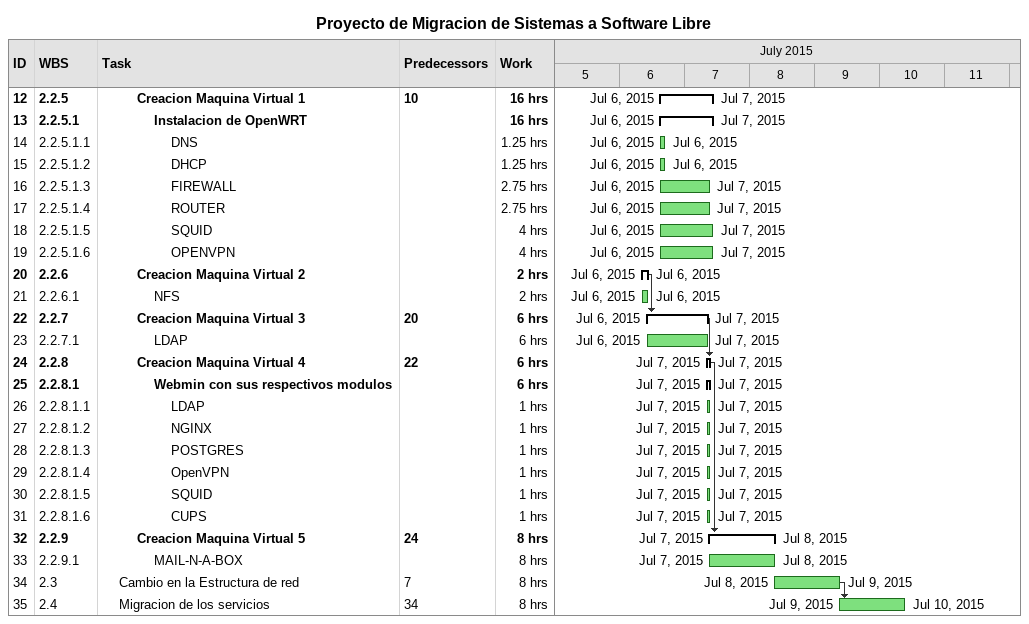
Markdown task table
Proyecto de Migracion de Sistemas a Software Libre

| ID | WBS | Task | Start | Finish | Predecessors | Work (h) |
|---|---|---|---|---|---|---|
| 12 | 2.2.5 | **Creacion Maquina Virtual 1** | 2015-07-06 | 2015-07-07 | 10 | 16 |
| 13 | 2.2.5.1 | **Instalacion de OpenWRT** | 2015-07-06 | 2015-07-07 |  | 16 |
| 14 | 2.2.5.1.1 | DNS | 2015-07-06 | 2015-07-06 |  | 1.25 |
| 15 | 2.2.5.1.2 | DHCP | 2015-07-06 | 2015-07-06 |  | 1.25 |
| 16 | 2.2.5.1.3 | FIREWALL | 2015-07-06 | 2015-07-07 |  | 2.75 |
| 17 | 2.2.5.1.4 | ROUTER | 2015-07-06 | 2015-07-07 |  | 2.75 |
| 18 | 2.2.5.1.5 | SQUID | 2015-07-06 | 2015-07-07 |  | 4 |
| 19 | 2.2.5.1.6 | OPENVPN | 2015-07-06 | 2015-07-07 |  | 4 |
| 20 | 2.2.6 | **Creacion Maquina Virtual 2** | 2015-07-06 | 2015-07-06 |  | 2 |
| 21 | 2.2.6.1 | NFS | 2015-07-06 | 2015-07-06 |  | 2 |
| 22 | 2.2.7 | **Creacion Maquina Virtual 3** | 2015-07-06 | 2015-07-07 | 20 | 6 |
| 23 | 2.2.7.1 | LDAP | 2015-07-06 | 2015-07-07 |  | 6 |
| 24 | 2.2.8 | **Creacion Maquina Virtual 4** | 2015-07-07 | 2015-07-07 | 22 | 6 |
| 25 | 2.2.8.1 | **Webmin con sus respectivos modulos** | 2015-07-07 | 2015-07-07 |  | 6 |
| 26 | 2.2.8.1.1 | LDAP | 2015-07-07 | 2015-07-07 |  | 1 |
| 27 | 2.2.8.1.2 | NGINX | 2015-07-07 | 2015-07-07 |  | 1 |
| 28 | 2.2.8.1.3 | POSTGRES | 2015-07-07 | 2015-07-07 |  | 1 |
| 29 | 2.2.8.1.4 | OpenVPN | 2015-07-07 | 2015-07-07 |  | 1 |
| 30 | 2.2.8.1.5 | SQUID | 2015-07-07 | 2015-07-07 |  | 1 |
| 31 | 2.2.8.1.6 | CUPS | 2015-07-07 | 2015-07-07 |  | 1 |
| 32 | 2.2.9 | **Creacion Maquina Virtual 5** | 2015-07-07 | 2015-07-08 | 24 | 8 |
| 33 | 2.2.9.1 | MAIL-N-A-BOX | 2015-07-07 | 2015-07-08 |  | 8 |
| 34 | 2.3 | Cambio en la Estructura de red | 2015-07-08 | 2015-07-09 | 7 | 8 |
| 35 | 2.4 | Migracion de los servicios | 2015-07-09 | 2015-07-10 | 34 | 8 |
